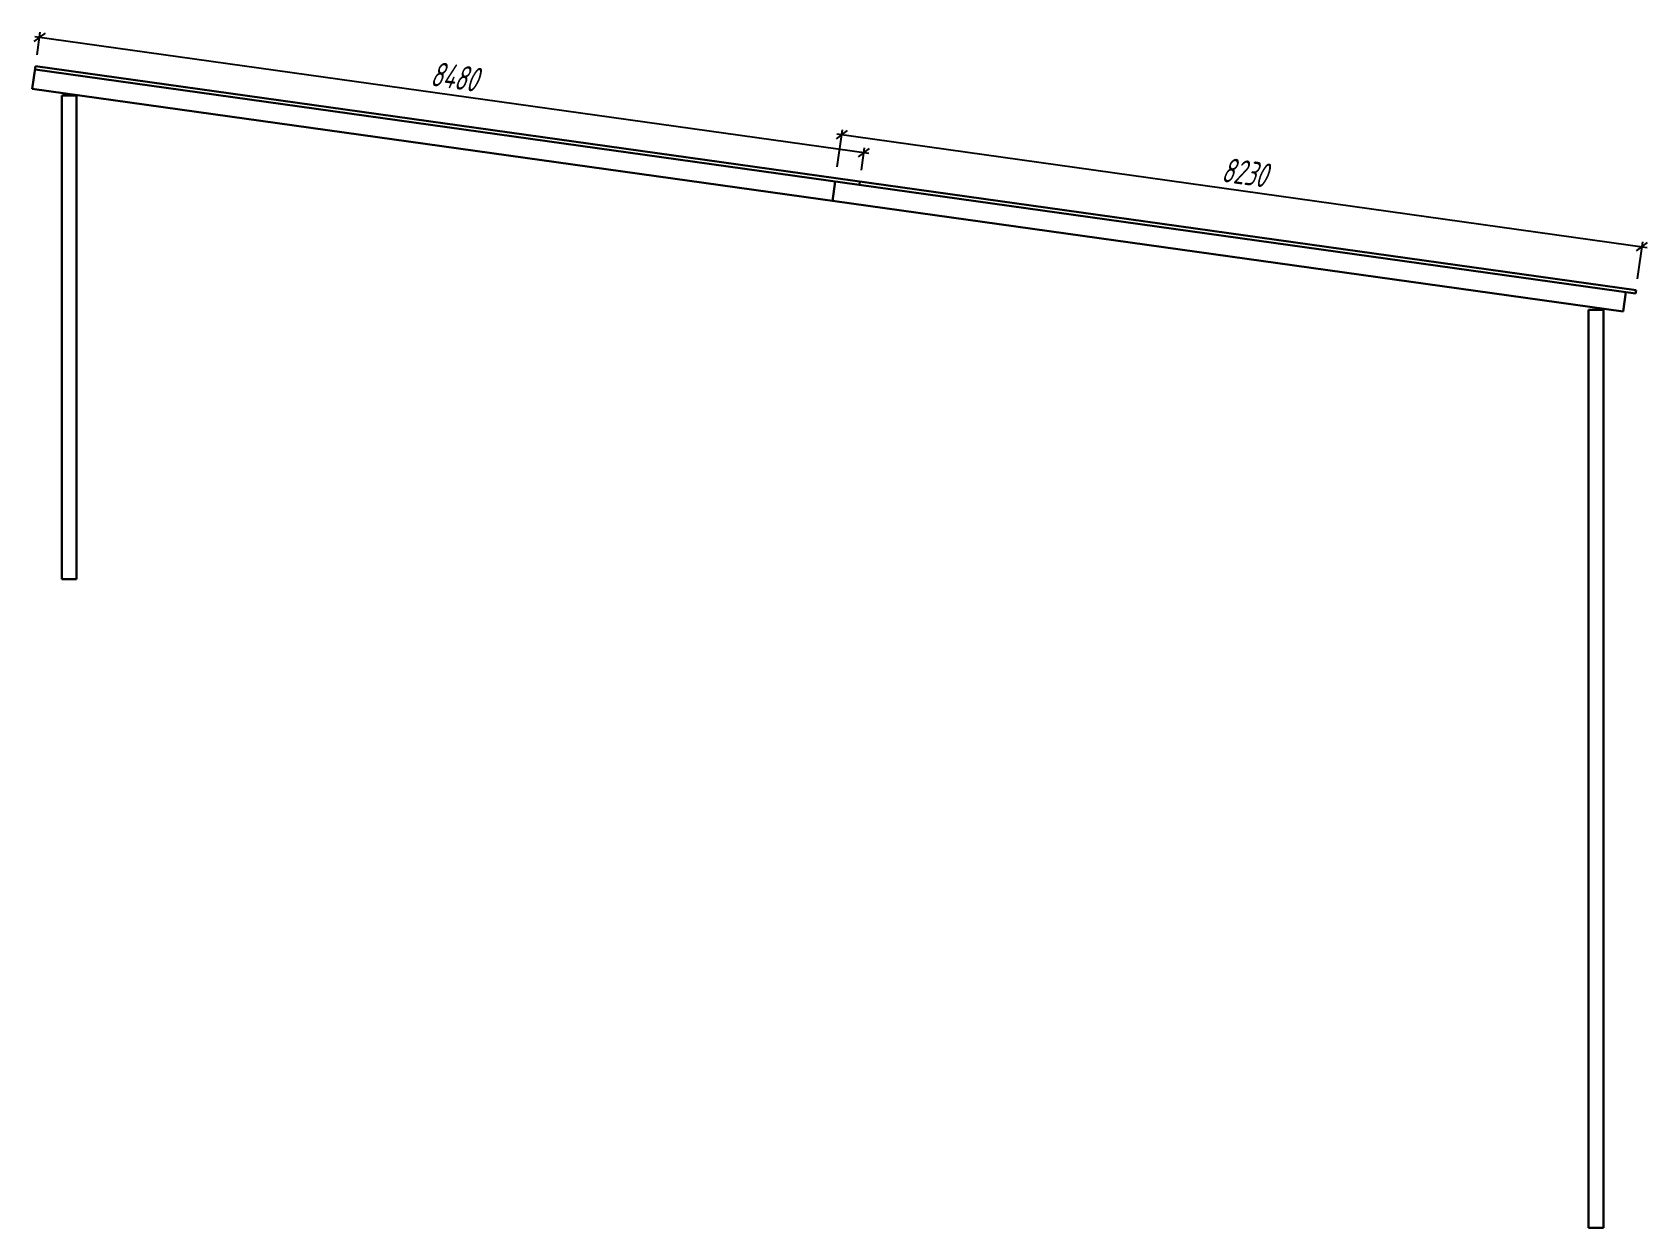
# Model space of a CAD drawing. Header units: millimetres. Extents: x -351329 to 406471, y -253833 to 111767.
# Drawn here: x -193141 to -176699, y -163920 to -151756 of the extents above; entities that cross this region are included whole.
import ezdxf

# ---------------------------------------------------------------- set-up
doc = ezdxf.new("R2010")
doc.units = ezdxf.units.MM
for name, color, linetype, lineweight in [('_Размеры', 120, 'Continuous', 13), ('_Сендвичи', 230, 'Continuous', 30), ('_Сендвичи кровля', 5, 'Continuous', 30), ('выноска', 7, 'Continuous', 13)]:
    doc.layers.add(name, color=color, linetype=linetype, lineweight=lineweight)
doc.styles.add('СПДС_размеры', font='spdswin.shx', dxfattribs={"width": 0.8, "oblique": 15})
doc.dimstyles.new('СПДС', dxfattribs={"dimtxt": 2.5, "dimasz": 1, "dimexe": 0.5, "dimexo": 1.5, "dimtad": 1, "dimdec": 0, "dimtxsty": 'СПДС_размеры', "dimblk": 'OBLIQUE', "dimcen": 2.5, "dimdle": 0.5, "dimadec": 8, "dimazin": 0, "dimtfac": 1, "dimtdec": 0, "dimtix": 1, "dimtmove": 0, "dimatfit": 3, "dimfxl": 1, "dimarcsym": 0})

# ---------------------------------------------------------------- blocks, each defined once
blk = doc.blocks.new('_Oblique')
at = {"layer": 'выноска', "color": 0, "lineweight": -2}
blk.add_line((-0.5, -0.5), (0.5, 0.5), dxfattribs=at)
blk = doc.blocks.new('*D694')
at = {"layer": '_Размеры', "color": 0, "lineweight": -2, "ltscale": 100, "transparency": 16777216}
for p, q in [((-193093, -151986), (-193061, -151756)), ((-193117, -151799), (-184627, -152987)), ((-184702, -153160), (-184670, -152931))]:
    blk.add_line(p, q, dxfattribs=at)
at = {"layer": 'Defpoints', "color": 0, "ltscale": 100, "transparency": 16777216}
for p in [(-193114, -152134), (-184676, -152980), (-184722, -153309)]:
    blk.add_point(p, dxfattribs=at)
at = {"layer": '_Размеры', "color": 0, "lineweight": -2, "ltscale": 100, "transparency": 16777216, "xscale": 100, "yscale": 100, "zscale": 100}
for p, rotation in [((-193068, -151806), 172.0333581431104), ((-184676, -152980), 352.0333581431104)]:
    blk.add_blockref('_Oblique', p, dxfattribs=dict(at, rotation=rotation))
at = {"layer": '_Размеры', "color": 0, "ltscale": 100, "transparency": 16777216, "insert": (-188846, -152207), "char_height": 250, "attachment_point": 5, "rotation": 352.0334, "style": 'СПДС_размеры'}
blk.add_mtext('8480', dxfattribs=at)
blk = doc.blocks.new('*D695')
at = {"layer": '_Размеры', "color": 0, "lineweight": -2, "ltscale": 100, "transparency": 16777216}
for p, q in [((-184953, -152791), (-176706, -153945)), ((-184949, -153126), (-184896, -152748)), ((-176802, -154266), (-176749, -153889))]:
    blk.add_line(p, q, dxfattribs=at)
at = {"layer": 'Defpoints', "color": 0, "ltscale": 100, "transparency": 16777216}
for p in [(-184970, -153274), (-176756, -153938), (-176822, -154414)]:
    blk.add_point(p, dxfattribs=at)
at = {"layer": '_Размеры', "color": 0, "lineweight": -2, "ltscale": 100, "transparency": 16777216, "xscale": 100, "yscale": 100, "zscale": 100}
for p, rotation in [((-184903, -152798), 172.0333581431152), ((-176756, -153938), 352.0333581431152)]:
    blk.add_blockref('_Oblique', p, dxfattribs=dict(at, rotation=rotation))
at = {"layer": '_Размеры', "color": 0, "ltscale": 100, "transparency": 16777216, "insert": (-180804, -153182), "char_height": 250, "attachment_point": 5, "rotation": 352.0334, "style": 'СПДС_размеры'}
blk.add_mtext('8230', dxfattribs=at)

msp = doc.modelspace()

# ---------------------------------------------------------------- linework, layer by layer
at = {"layer": '_Сендвичи', "color": 1, "ltscale": 100, "true_color": 0xf70000}
for p, q in [((-192841.3, -157319.7), (-192841.3, -152399.7)), ((-192691.3, -152399.7), (-192841.3, -152399.7)), ((-192691.3, -157319.7), (-192691.3, -152399.7)), ((-177300.1, -163919.7), (-177300.1, -154579.7)), ((-177150.1, -154579.7), (-177300.1, -154579.7)), ((-177150.1, -163919.7), (-177150.1, -154579.7))]:
    msp.add_line(p, q, dxfattribs=at)
at = {"layer": '_Сендвичи', "color": 1, "ltscale": 100}
for p, q in [((-192841.3, -157319.7), (-192691.3, -157319.7)), ((-177300.1, -163919.7), (-177150.1, -163919.7))]:
    msp.add_line(p, q, dxfattribs=at)
at = {"layer": '_Сендвичи кровля', "color": 1, "ltscale": 100, "true_color": 0xf70000}
for p, q in [((-193141.3, -152332.5), (-193108.7, -152099.8)), ((-176817.5, -154379.7), (-193108.7, -152099.8)), ((-176949.1, -154598.6), (-193141.3, -152332.5)), ((-176822.3, -154414.4), (-176817.5, -154379.7)), ((-176949.1, -154598.6), (-176921.4, -154400.5))]:
    msp.add_line(p, q, dxfattribs=at)
at = {"layer": '_Сендвичи кровля', "color": 1, "ltscale": 100}
for p, q in [((-176822.3, -154414.4), (-193113.6, -152134.5)), ((-184997.9, -153473.3), (-184970, -153274.1)), ((-184722.4, -153308.8), (-184717.6, -153274.1))]:
    msp.add_line(p, q, dxfattribs=at)

# ---------------------------------------------------------------- dimensions: what is measured, and where the dimension line sits
at = {"layer": '_Размеры', "color": 1, "ltscale": 100}
for p1, p2, distance, text, picture, middle in [((-193113.6, -152134.5), (-184722.4, -153308.8), 331.8, '8480', '*D694', (-188846, -152207.3)), ((-184970, -153274.1), (-176822.3, -154414.4), 480.9, '8230', '*D695', (-180803.5, -153182.3))]:
    dim = msp.add_aligned_dim(p1=p1, p2=p2, distance=distance, text=text, dimstyle='СПДС', override={"dimscale": 100}, dxfattribs=at)
    dim.commit()
    dim.dimension.update_dxf_attribs({"geometry": picture, "text_midpoint": middle})

doc.saveas('drawing.dxf')
